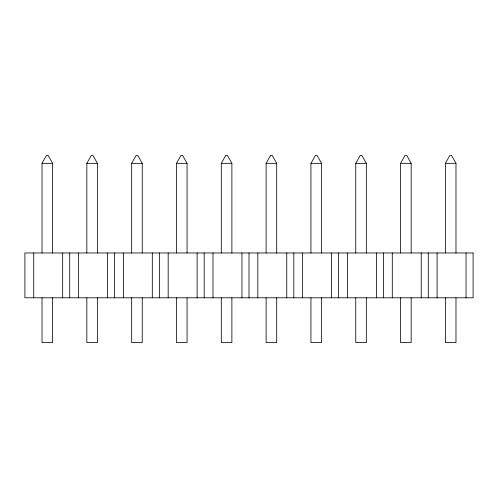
<?xml version="1.0" encoding="UTF-8"?>
<svg xmlns="http://www.w3.org/2000/svg" width="498" height="498" viewBox="0 0 498 498"><rect width="100%" height="100%" fill="white"/><g stroke="black" fill="none" stroke-linecap="round" stroke-linejoin="round"><path stroke-width="0.75" d="M42.019 252.972L42.019 163.332L46.501 155.388L48.119 155.388L52.601 163.332L52.601 252.972M86.839 252.972L86.839 163.332L91.321 155.388L92.939 155.388L97.421 163.332L97.421 252.972M131.659 252.972L131.659 163.332L136.141 155.388L137.759 155.388L142.241 163.332L142.241 252.972M176.479 252.972L176.479 163.332L180.961 155.388L182.579 155.388L187.061 163.332L187.061 252.972M221.299 252.972L221.299 163.332L225.781 155.388L227.399 155.388L231.881 163.332L231.881 252.972M266.119 252.972L266.119 163.332L270.601 155.388L272.219 155.388L276.701 163.332L276.701 252.972M310.939 252.972L310.939 163.332L315.421 155.388L317.039 155.388L321.521 163.332L321.521 252.972M355.759 252.972L355.759 163.332L360.241 155.388L361.859 155.388L366.341 163.332L366.341 252.972M400.579 252.972L400.579 163.332L405.061 155.388L406.679 155.388L411.161 163.332L411.161 252.972M445.399 252.972L445.399 163.332L449.881 155.388L451.499 155.388L455.981 163.332L455.981 252.972M42.019 163.332L52.601 163.332M86.839 163.332L97.421 163.332M131.659 163.332L142.241 163.332M176.479 163.332L187.061 163.332M221.299 163.332L231.881 163.332M266.119 163.332L276.701 163.332M310.939 163.332L321.521 163.332M355.759 163.332L366.341 163.332M400.579 163.332L411.161 163.332M445.399 163.332L455.981 163.332M466.041 252.972L466.041 297.792M455.981 297.792L455.981 342.612L445.399 342.612L445.399 297.792M437.101 252.972L437.101 297.792M428.28 252.972L428.28 297.792M421.221 252.972L421.221 297.792M411.161 297.792L411.161 342.612L400.579 342.612L400.579 297.792M392.281 252.972L392.281 297.792M383.46 252.972L383.46 297.792M376.401 252.972L376.401 297.792M366.341 297.792L366.341 342.612L355.759 342.612L355.759 297.792M347.461 252.972L347.461 297.792M338.64 252.972L338.64 297.792M331.581 252.972L331.581 297.792M321.521 297.792L321.521 342.612L310.939 342.612L310.939 297.792M302.641 252.972L302.641 297.792M293.82 252.972L293.82 297.792M286.761 252.972L286.761 297.792M276.701 297.792L276.701 342.612L266.119 342.612L266.119 297.792M257.821 252.972L257.821 297.792M249 252.972L249 297.792M241.941 252.972L241.941 297.792M231.881 297.792L231.881 342.612L221.299 342.612L221.299 297.792M213.001 252.972L213.001 297.792M204.18 252.972L204.18 297.792M197.121 252.972L197.121 297.792M187.061 297.792L187.061 342.612L176.479 342.612L176.479 297.792M168.181 252.972L168.181 297.792M159.36 252.972L159.36 297.792M152.301 252.972L152.301 297.792M142.241 297.792L142.241 342.612L131.659 342.612L131.659 297.792M123.361 252.972L123.361 297.792M114.54 252.972L114.54 297.792M107.481 252.972L107.481 297.792M97.421 297.792L97.421 342.612L86.839 342.612L86.839 297.792M78.541 252.972L78.541 297.792M69.72 252.972L69.72 297.792M62.661 252.972L62.661 297.792M52.601 297.792L52.601 342.612L42.019 342.612L42.019 297.792M33.721 252.972L33.721 297.792M473.1 252.972L24.9 252.972L24.9 297.792L473.1 297.792L473.1 252.972"/></g></svg>
